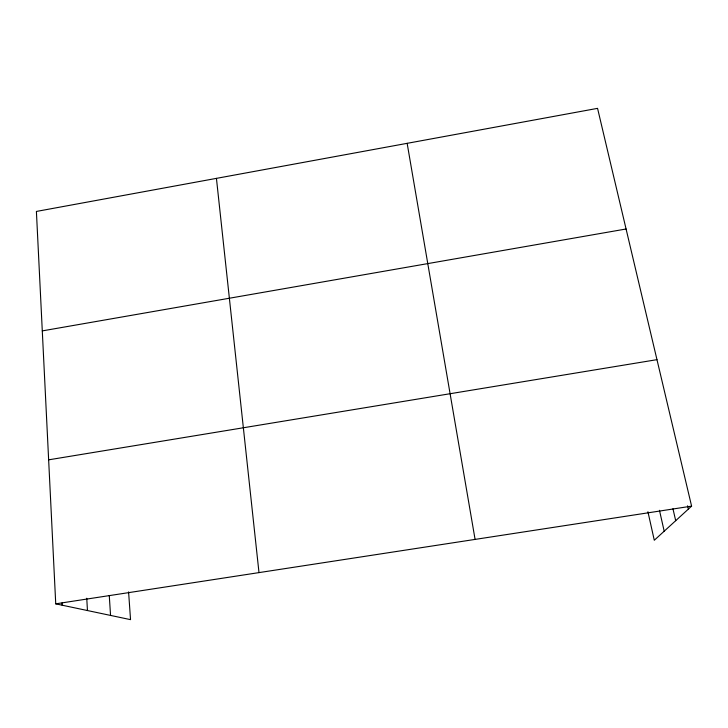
<?xml version="1.0" encoding="UTF-8"?>
<svg xmlns="http://www.w3.org/2000/svg" width="728" height="728" viewBox="0 0 728 728"><rect width="100%" height="100%" fill="white"/><g stroke="black" fill="none" stroke-linecap="round" stroke-linejoin="round"><path stroke-width="1.09" d="M128.592 591.919L130.54 619.646L55.738 603.84L36.4 211.439L597.561 108.354L691.6 506.142L654.29 540.258L647.92 511.739M42.288 330.894L626.08 228.992M48.64 459.832L656.965 359.659M55.738 603.84L691.6 506.142M687.596 505.796L688.37 509.09M672.945 508.754L675.702 520.684M659.459 510.301L664.191 531.194M407.152 143.325L475.084 539.412M216.434 178.36L258.995 572.608M109.264 595.449L110.556 615.424M86.75 598.243L87.46 610.546M62.044 602.93L62.153 605.195"/></g></svg>
